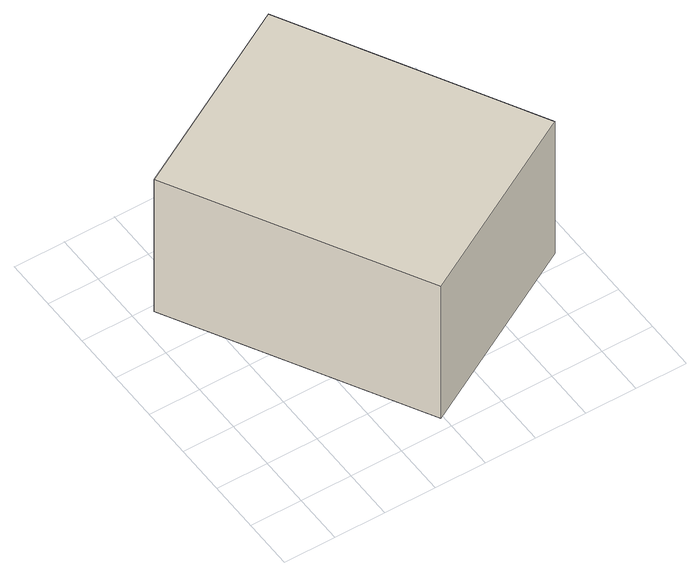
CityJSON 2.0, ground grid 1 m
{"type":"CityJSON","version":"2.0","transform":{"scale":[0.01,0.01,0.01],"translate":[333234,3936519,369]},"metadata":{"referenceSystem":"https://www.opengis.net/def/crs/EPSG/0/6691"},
"CityObjects":{
"building1":{"type":"Building","attributes":{"measuredHeight":4.3,"BuildingIDAttribute.prefecture":"14","BuildingIDAttribute.city":"14151","BuildingDetailAttribute.surveyYear":2015,"BuildingLandSlideRiskAttribute.description":"1","BuildingLandSlideRiskAttribute.areaType":"2"},"geometry":[{"type":"Solid","lod":"1","boundaries":[[[[0,1,2,3]],[[2,4,5,3]],[[1,6,4,2]],[[0,7,6,1]],[[3,5,7,0]],[[4,6,7,5]]]]}]}
},
"vertices":[
[36,488,4],[400,691,4],[658,226,4],[295,24,4],[658,226,326],[295,24,326],[400,691,326],[36,488,326]
]}
